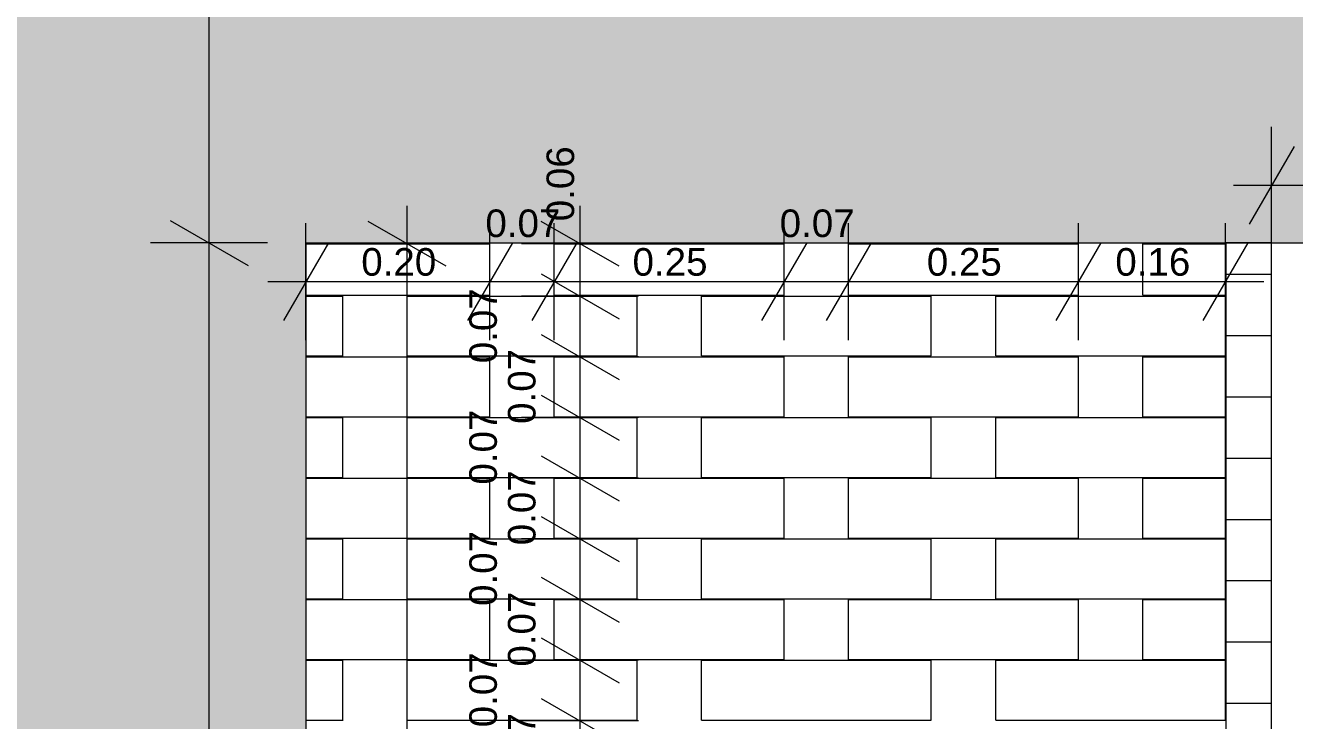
# Model space of a CAD drawing. Header units: millimetres. Extents: x 475616349 to 476941521, y 4620115302 to 4621446928.
# Drawn here: x 476654757 to 476656137, y 4620531201 to 4620531957 of the extents above; entities that cross this region are included whole.
import ezdxf

# ---------------------------------------------------------------- set-up
doc = ezdxf.new("R2010")
doc.units = ezdxf.units.MM
doc.header["$MEASUREMENT"] = 0
for name, color, linetype, lineweight in [('2D Drafting - General_Pen_No__30_Pen_No__9_Pen_No__9_Pen_No__253', 252, 'Continuous', 0), ('2D Drafting - General_Pen_No__30_Pen_No__9_Pen_No__9_Pen_No__7', 7, 'Continuous', 0), ('2D Drafting - General_Pen_No__7_Pen_No__7', 7, 'Continuous', 0), ('New_Interior - Furniture _Pen_No__250', 7, 'Continuous', 0), ('New_Structural - Bearing_Pen_No__250', 7, 'Continuous', 0), ('New_zoma_Pen_No__4', 7, 'Continuous', 0), ('New_zoma_Pen_No__5', 5, 'Continuous', 0), ('New_zoma_Pen_No__7', 7, 'Continuous', 0), ('Structural - Bearing_Pen_No__250', 7, 'Continuous', 0)]:
    doc.layers.add(name, color=color, linetype=linetype, lineweight=lineweight)
doc.layers.add('New_zoma', color=7, linetype='Continuous')
doc.styles.add('GENERATED_STYLE_1', font='arial.ttf')
doc.dimstyles.new('GENERATED_STYLE__18', dxfattribs={"dimtxt": 100, "dimasz": 64.421331, "dimexe": 0.18, "dimexo": 3, "dimgap": 0.09, "dimtad": 1, "dimtih": 1, "dimtoh": 1, "dimlfac": 0.001, "dimzin": 0, "dimdsep": 46, "dimtxsty": 'GENERATED_STYLE_1', "dimblk": 'ARROWHEAD_2', "dimblk1": 'ARROWHEAD_2', "dimblk2": 'ARROWHEAD_2', "dimcen": 0.09, "dimclrd": 7, "dimclre": 7, "dimclrt": 7, "dimadec": 0, "dimazin": 0, "dimtfac": 1, "dimtdec": 4, "dimtmove": 0, "dimatfit": 3, "dimfxl": 1, "dimtolj": 1, "dimtzin": 0, "dimarcsym": 0})
doc.dimstyles.new('GENERATED_STYLE__19', dxfattribs={"dimtxt": 100, "dimasz": 64.421331, "dimexe": 0.18, "dimexo": 3, "dimgap": 0.09, "dimtad": 1, "dimlfac": 0.001, "dimzin": 0, "dimdsep": 46, "dimtxsty": 'GENERATED_STYLE_1', "dimblk": 'ARROWHEAD_2', "dimblk1": 'ARROWHEAD_2', "dimblk2": 'ARROWHEAD_2', "dimcen": 0.09, "dimclrd": 7, "dimclre": 7, "dimclrt": 7, "dimadec": 0, "dimazin": 0, "dimtfac": 1, "dimtdec": 4, "dimtmove": 0, "dimatfit": 3, "dimfxl": 1, "dimtolj": 1, "dimtzin": 0, "dimarcsym": 0})
doc.dimstyles.new('GENERATED_STYLE__23', dxfattribs={"dimtxt": 30.000001, "dimasz": 64.421331, "dimexe": 0.18, "dimexo": 3, "dimgap": 0.09, "dimtad": 1, "dimtih": 1, "dimtoh": 1, "dimlfac": 0.001, "dimzin": 0, "dimdsep": 46, "dimtxsty": 'GENERATED_STYLE_1', "dimblk": 'ARROWHEAD_2', "dimblk1": 'ARROWHEAD_2', "dimblk2": 'ARROWHEAD_2', "dimcen": 0.09, "dimclrd": 5, "dimclre": 5, "dimclrt": 5, "dimadec": 0, "dimazin": 0, "dimtfac": 1, "dimtdec": 4, "dimtmove": 0, "dimatfit": 3, "dimfxl": 1, "dimtolj": 1, "dimtzin": 0, "dimarcsym": 0})
doc.dimstyles.new('GENERATED_STYLE__44', dxfattribs={"dimtxt": 30.000001, "dimasz": 64.421331, "dimexe": 0.18, "dimexo": 3, "dimgap": 0.09, "dimtad": 1, "dimlfac": 0.001, "dimzin": 0, "dimdsep": 46, "dimtxsty": 'GENERATED_STYLE_1', "dimblk": 'ARROWHEAD_2', "dimblk1": 'ARROWHEAD_2', "dimblk2": 'ARROWHEAD_2', "dimcen": 0.09, "dimclrd": 5, "dimclre": 5, "dimclrt": 5, "dimadec": 0, "dimazin": 0, "dimtfac": 1, "dimtdec": 4, "dimtmove": 0, "dimatfit": 3, "dimfxl": 1, "dimtolj": 1, "dimtzin": 0, "dimarcsym": 0})

# ---------------------------------------------------------------- blocks, each defined once
blk = doc.blocks.new('*D737', base_point=(476577134.1, 4620325125.7))
at = {"layer": 'New_zoma_Pen_No__4', "color": 7, "linetype": 'Continuous', "lineweight": 0, "transparency": 16777216}
for p, q in [((476654914.2, 4620531744.8), (476654999, 4620531695.9)), ((476655020.2, 4620531720.4), (476654893, 4620531720.4)), ((476654956.6, 4620529220.4), (476654956.6, 4620531720.4)), ((476654914.2, 4620529244.8), (476654999, 4620529195.9)), ((476655020.2, 4620529220.4), (476654893, 4620529220.4))]:
    blk.add_line(p, q, dxfattribs=at)
at = {"layer": 'New_zoma_Pen_No__7', "color": 7, "lineweight": 0, "transparency": 16777216, "insert": (476654936.6, 4620530337.3), "char_height": 100, "attachment_point": 7, "rotation": 90, "style": 'GENERATED_STYLE_1'}
blk.add_mtext('\\A1;{\\pql;\\fArial|b0|i0|c0|p34;2.50}', dxfattribs=at)
blk = doc.blocks.new('ARROWHEAD_2')
at = {"color": 0, "linetype": 'Continuous', "lineweight": 0}
for p, q in [((-0.378, -0.655), (0.378, 0.655)), ((0, 0), (-1, 0))]:
    blk.add_line(p, q, dxfattribs=at)
blk = doc.blocks.new('*D738', base_point=(476577134.1, 4620325125.7))
at = {"layer": 'New_zoma_Pen_No__4', "color": 7, "linetype": 'Continuous', "lineweight": 0, "transparency": 16777216}
for p, q in [((476654956.6, 4620532820), (476654956.6, 4620532861.4)), ((476654999, 4620532795.5), (476654914.2, 4620532844.4)), ((476655020.2, 4620532820), (476654893, 4620532820)), ((476654956.6, 4620531720.4), (476654956.6, 4620532820)), ((476654914.2, 4620531744.8), (476654999, 4620531695.9)), ((476655020.2, 4620531720.4), (476654893, 4620531720.4))]:
    blk.add_line(p, q, dxfattribs=at)
at = {"layer": 'New_zoma_Pen_No__7', "color": 7, "lineweight": 0, "transparency": 16777216, "insert": (476654936.6, 4620532137.1), "char_height": 100, "attachment_point": 7, "rotation": 90, "style": 'GENERATED_STYLE_1'}
blk.add_mtext('\\A1;{\\pql;\\fArial|b0|i0|c0|p34;1.10}', dxfattribs=at)
blk = doc.blocks.new('*D753', base_point=(476577134.1, 4620325125.7))
at = {"layer": 'New_zoma_Pen_No__4', "color": 7, "linetype": 'Continuous', "lineweight": 0, "transparency": 16777216}
for p, q in [((476656112, 4620531719.4), (476656112, 4620531846.6)), ((476657712, 4620531719.4), (476657712, 4620531846.6)), ((476656136.5, 4620531825.4), (476656087.6, 4620531740.6)), ((476657736.5, 4620531825.4), (476657687.6, 4620531740.6)), ((476656070.6, 4620531783), (476656112, 4620531783)), ((476656112, 4620531783), (476657712, 4620531783))]:
    blk.add_line(p, q, dxfattribs=at)
at = {"layer": 'New_zoma_Pen_No__7', "color": 7, "lineweight": 0, "transparency": 16777216, "insert": (476656779, 4620531803), "char_height": 100, "attachment_point": 7, "style": 'GENERATED_STYLE_1'}
blk.add_mtext('\\A1;{\\pql;\\fArial|b0|i0|c0|p34;1.60}', dxfattribs=at)
blk = doc.blocks.new('*D2000', base_point=(476577134.1, 4620325125.7))
at = {"layer": 'New_zoma_Pen_No__5', "color": 5, "linetype": 'Continuous', "lineweight": 0, "transparency": 16777216}
for p, q in [((476655172, 4620531719.4), (476655172, 4620531760.8)), ((476655214.4, 4620531694.9), (476655129.6, 4620531743.8)), ((476655235.6, 4620531719.4), (476655108.4, 4620531719.4)), ((476655172, 4620529220.4), (476655172, 4620531719.4)), ((476655129.6, 4620529244.8), (476655214.4, 4620529195.9)), ((476655235.6, 4620529220.4), (476655108.4, 4620529220.4)), ((476655172, 4620529178.9), (476655172, 4620529220.4))]:
    blk.add_line(p, q, dxfattribs=at)
at = {"layer": 'New_zoma_Pen_No__5', "color": 5, "lineweight": 0, "transparency": 16777216, "insert": (476655166, 4620530430), "char_height": 30, "attachment_point": 7, "rotation": 90, "style": 'GENERATED_STYLE_1'}
blk.add_mtext('\\A1;{\\pql;\\fArial|b0|i0|c0|p34;2.50}', dxfattribs=at)
blk = doc.blocks.new('*D2001', base_point=(476577134.1, 4620325125.7))
at = {"layer": 'New_zoma_Pen_No__5', "color": 5, "linetype": 'Continuous', "lineweight": 0, "transparency": 16777216}
for p, q in [((476655062, 4620531614.7), (476655062, 4620531741.8)), ((476655262, 4620531614.7), (476655262, 4620531741.8)), ((476655086.5, 4620531720.6), (476655037.5, 4620531635.9)), ((476655286.5, 4620531720.6), (476655237.5, 4620531635.9)), ((476655020.6, 4620531678.3), (476655062, 4620531678.3)), ((476655062, 4620531678.3), (476655262, 4620531678.3))]:
    blk.add_line(p, q, dxfattribs=at)
at = {"layer": 'New_zoma_Pen_No__5', "color": 5, "lineweight": 0, "transparency": 16777216, "char_height": 30, "attachment_point": 7, "style": 'GENERATED_STYLE_1'}
for s, insert in [('\\A1;{\\pql;\\fArial|b0|i0|c0|p34;0.07}', (476655257.1, 4620531726.3)), ('\\A1;{\\pql;\\fArial|b0|i0|c0|p34;0.20}', (476655122.1, 4620531684.3))]:
    blk.add_mtext(s, dxfattribs=dict(at, insert=insert))
blk = doc.blocks.new('*D2002', base_point=(476577134.1, 4620325125.7))
at = {"layer": 'New_zoma_Pen_No__5', "color": 5, "linetype": 'Continuous', "lineweight": 0, "transparency": 16777216}
for p, q in [((476655262, 4620531614.7), (476655262, 4620531741.8)), ((476655332, 4620531614.7), (476655332, 4620531741.8)), ((476655286.5, 4620531720.6), (476655237.5, 4620531635.9)), ((476655356.5, 4620531720.6), (476655307.5, 4620531635.9)), ((476655262, 4620531678.3), (476655332, 4620531678.3))]:
    blk.add_line(p, q, dxfattribs=at)
blk = doc.blocks.new('*D2003', base_point=(476577134.1, 4620325125.7))
at = {"layer": 'New_zoma_Pen_No__5', "color": 5, "linetype": 'Continuous', "lineweight": 0, "transparency": 16777216}
for p, q in [((476655332, 4620531614.7), (476655332, 4620531741.8)), ((476655582, 4620531614.7), (476655582, 4620531741.8)), ((476655356.5, 4620531720.6), (476655307.5, 4620531635.9)), ((476655606.5, 4620531720.6), (476655557.5, 4620531635.9)), ((476655332, 4620531678.3), (476655582, 4620531678.3))]:
    blk.add_line(p, q, dxfattribs=at)
at = {"layer": 'New_zoma_Pen_No__5', "color": 5, "lineweight": 0, "transparency": 16777216, "char_height": 30, "attachment_point": 7, "style": 'GENERATED_STYLE_1'}
for s, insert in [('\\A1;{\\pql;\\fArial|b0|i0|c0|p34;0.07}', (476655577.1, 4620531726.3)), ('\\A1;{\\pql;\\fArial|b0|i0|c0|p34;0.25}', (476655417.1, 4620531684.3))]:
    blk.add_mtext(s, dxfattribs=dict(at, insert=insert))
blk = doc.blocks.new('*D2004', base_point=(476577134.1, 4620325125.7))
at = {"layer": 'New_zoma_Pen_No__5', "color": 5, "linetype": 'Continuous', "lineweight": 0, "transparency": 16777216}
for p, q in [((476655582, 4620531614.7), (476655582, 4620531741.8)), ((476655652, 4620531614.7), (476655652, 4620531741.8)), ((476655606.5, 4620531720.6), (476655557.5, 4620531635.9)), ((476655676.5, 4620531720.6), (476655627.5, 4620531635.9)), ((476655582, 4620531678.3), (476655652, 4620531678.3))]:
    blk.add_line(p, q, dxfattribs=at)
blk = doc.blocks.new('*D2005', base_point=(476577134.1, 4620325125.7))
at = {"layer": 'New_zoma_Pen_No__5', "color": 5, "linetype": 'Continuous', "lineweight": 0, "transparency": 16777216}
for p, q in [((476655652, 4620531614.7), (476655652, 4620531741.8)), ((476655902, 4620531614.7), (476655902, 4620531741.8)), ((476655676.5, 4620531720.6), (476655627.5, 4620531635.9)), ((476655926.5, 4620531720.6), (476655877.5, 4620531635.9)), ((476655652, 4620531678.3), (476655902, 4620531678.3))]:
    blk.add_line(p, q, dxfattribs=at)
at = {"layer": 'New_zoma_Pen_No__5', "color": 5, "lineweight": 0, "transparency": 16777216, "insert": (476655737.1, 4620531684.3), "char_height": 30, "attachment_point": 7, "style": 'GENERATED_STYLE_1'}
blk.add_mtext('\\A1;{\\pql;\\fArial|b0|i0|c0|p34;0.25}', dxfattribs=at)
blk = doc.blocks.new('*D2006', base_point=(476577134.1, 4620325125.7))
at = {"layer": 'New_zoma_Pen_No__5', "color": 5, "linetype": 'Continuous', "lineweight": 0, "transparency": 16777216}
for p, q in [((476655902, 4620531614.7), (476655902, 4620531741.8)), ((476656062, 4620531614.7), (476656062, 4620531741.8)), ((476655926.5, 4620531720.6), (476655877.5, 4620531635.9)), ((476656037.5, 4620531635.9), (476656086.5, 4620531720.6)), ((476655902, 4620531678.3), (476656062, 4620531678.3)), ((476656062, 4620531678.3), (476656103.5, 4620531678.3))]:
    blk.add_line(p, q, dxfattribs=at)
at = {"layer": 'New_zoma_Pen_No__5', "color": 5, "lineweight": 0, "transparency": 16777216, "insert": (476655942.1, 4620531684.3), "char_height": 30, "attachment_point": 7, "style": 'GENERATED_STYLE_1'}
blk.add_mtext('\\A1;{\\pql;\\fArial|b0|i0|c0|p34;0.16}', dxfattribs=at)
blk = doc.blocks.new('*D2007', base_point=(476577134.1, 4620325125.7))
at = {"layer": 'New_zoma_Pen_No__5', "color": 5, "linetype": 'Continuous', "lineweight": 0, "transparency": 16777216}
for p, q in [((476655062, 4620529261.2), (476655062, 4620529388.3)), ((476655262, 4620529261.2), (476655262, 4620529388.3)), ((476655086.5, 4620529367.1), (476655037.5, 4620529282.4)), ((476655286.5, 4620529367.1), (476655237.5, 4620529282.4)), ((476655020.6, 4620529324.8), (476655062, 4620529324.8)), ((476655062, 4620529324.8), (476655262, 4620529324.8))]:
    blk.add_line(p, q, dxfattribs=at)
at = {"layer": 'New_zoma_Pen_No__5', "color": 5, "lineweight": 0, "transparency": 16777216, "char_height": 30, "attachment_point": 7, "style": 'GENERATED_STYLE_1'}
for s, insert in [('\\A1;{\\pql;\\fArial|b0|i0|c0|p34;0.07}', (476655257.1, 4620529372.8)), ('\\A1;{\\pql;\\fArial|b0|i0|c0|p34;0.20}', (476655122.1, 4620529330.8))]:
    blk.add_mtext(s, dxfattribs=dict(at, insert=insert))
blk = doc.blocks.new('*D2008', base_point=(476577134.1, 4620325125.7))
at = {"layer": 'New_zoma_Pen_No__5', "color": 5, "linetype": 'Continuous', "lineweight": 0, "transparency": 16777216}
for p, q in [((476655262, 4620529261.2), (476655262, 4620529388.3)), ((476655332, 4620529261.2), (476655332, 4620529388.3)), ((476655286.5, 4620529367.1), (476655237.5, 4620529282.4)), ((476655356.5, 4620529367.1), (476655307.5, 4620529282.4)), ((476655262, 4620529324.8), (476655332, 4620529324.8))]:
    blk.add_line(p, q, dxfattribs=at)
blk = doc.blocks.new('*D2009', base_point=(476577134.1, 4620325125.7))
at = {"layer": 'New_zoma_Pen_No__5', "color": 5, "linetype": 'Continuous', "lineweight": 0, "transparency": 16777216}
for p, q in [((476655332, 4620529261.2), (476655332, 4620529388.3)), ((476655582, 4620529261.2), (476655582, 4620529388.3)), ((476655356.5, 4620529367.1), (476655307.5, 4620529282.4)), ((476655606.5, 4620529367.1), (476655557.5, 4620529282.4)), ((476655332, 4620529324.8), (476655582, 4620529324.8))]:
    blk.add_line(p, q, dxfattribs=at)
at = {"layer": 'New_zoma_Pen_No__5', "color": 5, "lineweight": 0, "transparency": 16777216, "char_height": 30, "attachment_point": 7, "style": 'GENERATED_STYLE_1'}
for s, insert in [('\\A1;{\\pql;\\fArial|b0|i0|c0|p34;0.07}', (476655577.1, 4620529372.8)), ('\\A1;{\\pql;\\fArial|b0|i0|c0|p34;0.25}', (476655417.1, 4620529330.8))]:
    blk.add_mtext(s, dxfattribs=dict(at, insert=insert))
blk = doc.blocks.new('*D2010', base_point=(476577134.1, 4620325125.7))
at = {"layer": 'New_zoma_Pen_No__5', "color": 5, "linetype": 'Continuous', "lineweight": 0, "transparency": 16777216}
for p, q in [((476655582, 4620529261.2), (476655582, 4620529388.3)), ((476655652, 4620529261.2), (476655652, 4620529388.3)), ((476655606.5, 4620529367.1), (476655557.5, 4620529282.4)), ((476655676.5, 4620529367.1), (476655627.5, 4620529282.4)), ((476655582, 4620529324.8), (476655652, 4620529324.8))]:
    blk.add_line(p, q, dxfattribs=at)
blk = doc.blocks.new('*D2011', base_point=(476577134.1, 4620325125.7))
at = {"layer": 'New_zoma_Pen_No__5', "color": 5, "linetype": 'Continuous', "lineweight": 0, "transparency": 16777216}
for p, q in [((476655652, 4620529261.2), (476655652, 4620529388.3)), ((476655902, 4620529261.2), (476655902, 4620529388.3)), ((476655676.5, 4620529367.1), (476655627.5, 4620529282.4)), ((476655926.5, 4620529367.1), (476655877.5, 4620529282.4)), ((476655652, 4620529324.8), (476655902, 4620529324.8))]:
    blk.add_line(p, q, dxfattribs=at)
at = {"layer": 'New_zoma_Pen_No__5', "color": 5, "lineweight": 0, "transparency": 16777216, "insert": (476655737.1, 4620529330.8), "char_height": 30, "attachment_point": 7, "style": 'GENERATED_STYLE_1'}
blk.add_mtext('\\A1;{\\pql;\\fArial|b0|i0|c0|p34;0.25}', dxfattribs=at)
blk = doc.blocks.new('*D2012', base_point=(476577134.1, 4620325125.7))
at = {"layer": 'New_zoma_Pen_No__5', "color": 5, "linetype": 'Continuous', "lineweight": 0, "transparency": 16777216}
for p, q in [((476655902, 4620529261.2), (476655902, 4620529388.3)), ((476656062, 4620529261.2), (476656062, 4620529388.3)), ((476655926.5, 4620529367.1), (476655877.5, 4620529282.4)), ((476656037.5, 4620529282.4), (476656086.5, 4620529367.1)), ((476655902, 4620529324.8), (476656062, 4620529324.8)), ((476656062, 4620529324.8), (476656103.5, 4620529324.8))]:
    blk.add_line(p, q, dxfattribs=at)
at = {"layer": 'New_zoma_Pen_No__5', "color": 5, "lineweight": 0, "transparency": 16777216, "insert": (476655942.1, 4620529330.8), "char_height": 30, "attachment_point": 7, "style": 'GENERATED_STYLE_1'}
blk.add_mtext('\\A1;{\\pql;\\fArial|b0|i0|c0|p34;0.16}', dxfattribs=at)
blk = doc.blocks.new('*D2041', base_point=(476577134.1, 4620325125.7))
at = {"layer": 'New_zoma_Pen_No__5', "color": 5, "linetype": 'Continuous', "lineweight": 0, "transparency": 16777216}
for p, q in [((476655317.6, 4620531158.8), (476655402.4, 4620531109.9)), ((476655423.6, 4620531134.4), (476655296.5, 4620531134.4)), ((476655360, 4620531068.4), (476655360, 4620531134.4)), ((476655317.6, 4620531092.8), (476655402.4, 4620531043.9)), ((476655423.6, 4620531068.4), (476655296.5, 4620531068.4))]:
    blk.add_line(p, q, dxfattribs=at)
at = {"layer": 'New_zoma_Pen_No__5', "color": 5, "lineweight": 0, "transparency": 16777216, "insert": (476655312, 4620531127.5), "char_height": 30, "attachment_point": 7, "rotation": 90, "style": 'GENERATED_STYLE_1'}
blk.add_mtext('\\A1;{\\pql;\\fArial|b0|i0|c0|p34;0.07}', dxfattribs=at)
blk = doc.blocks.new('*D2042', base_point=(476577134.1, 4620325125.7))
at = {"layer": 'New_zoma_Pen_No__5', "color": 5, "linetype": 'Continuous', "lineweight": 0, "transparency": 16777216}
for p, q in [((476655317.6, 4620531224.8), (476655402.4, 4620531175.9)), ((476655423.6, 4620531200.4), (476655296.5, 4620531200.4)), ((476655360, 4620531134.4), (476655360, 4620531200.4)), ((476655317.6, 4620531158.8), (476655402.4, 4620531109.9)), ((476655423.6, 4620531134.4), (476655296.5, 4620531134.4))]:
    blk.add_line(p, q, dxfattribs=at)
at = {"layer": 'New_zoma_Pen_No__5', "color": 5, "lineweight": 0, "transparency": 16777216, "insert": (476655270, 4620531193.5), "char_height": 30, "attachment_point": 7, "rotation": 90, "style": 'GENERATED_STYLE_1'}
blk.add_mtext('\\A1;{\\pql;\\fArial|b0|i0|c0|p34;0.07}', dxfattribs=at)
blk = doc.blocks.new('*D2043', base_point=(476577134.1, 4620325125.7))
at = {"layer": 'New_zoma_Pen_No__5', "color": 5, "linetype": 'Continuous', "lineweight": 0, "transparency": 16777216}
for p, q in [((476655317.6, 4620531290.8), (476655402.4, 4620531241.9)), ((476655423.6, 4620531266.4), (476655296.5, 4620531266.4)), ((476655360, 4620531200.4), (476655360, 4620531266.4)), ((476655317.6, 4620531224.8), (476655402.4, 4620531175.9)), ((476655423.6, 4620531200.4), (476655296.5, 4620531200.4))]:
    blk.add_line(p, q, dxfattribs=at)
at = {"layer": 'New_zoma_Pen_No__5', "color": 5, "lineweight": 0, "transparency": 16777216, "insert": (476655312, 4620531259.5), "char_height": 30, "attachment_point": 7, "rotation": 90, "style": 'GENERATED_STYLE_1'}
blk.add_mtext('\\A1;{\\pql;\\fArial|b0|i0|c0|p34;0.07}', dxfattribs=at)
blk = doc.blocks.new('*D2044', base_point=(476577134.1, 4620325125.7))
at = {"layer": 'New_zoma_Pen_No__5', "color": 5, "linetype": 'Continuous', "lineweight": 0, "transparency": 16777216}
for p, q in [((476655317.6, 4620531356.8), (476655402.4, 4620531307.9)), ((476655423.6, 4620531332.4), (476655296.5, 4620531332.4)), ((476655360, 4620531266.4), (476655360, 4620531332.4)), ((476655317.6, 4620531290.8), (476655402.4, 4620531241.9)), ((476655423.6, 4620531266.4), (476655296.5, 4620531266.4))]:
    blk.add_line(p, q, dxfattribs=at)
at = {"layer": 'New_zoma_Pen_No__5', "color": 5, "lineweight": 0, "transparency": 16777216, "insert": (476655270, 4620531325.5), "char_height": 30, "attachment_point": 7, "rotation": 90, "style": 'GENERATED_STYLE_1'}
blk.add_mtext('\\A1;{\\pql;\\fArial|b0|i0|c0|p34;0.07}', dxfattribs=at)
blk = doc.blocks.new('*D2045', base_point=(476577134.1, 4620325125.7))
at = {"layer": 'New_zoma_Pen_No__5', "color": 5, "linetype": 'Continuous', "lineweight": 0, "transparency": 16777216}
for p, q in [((476655317.6, 4620531422.8), (476655402.4, 4620531373.9)), ((476655423.6, 4620531398.4), (476655296.5, 4620531398.4)), ((476655360, 4620531332.4), (476655360, 4620531398.4)), ((476655317.6, 4620531356.8), (476655402.4, 4620531307.9)), ((476655423.6, 4620531332.4), (476655296.5, 4620531332.4))]:
    blk.add_line(p, q, dxfattribs=at)
at = {"layer": 'New_zoma_Pen_No__5', "color": 5, "lineweight": 0, "transparency": 16777216, "insert": (476655312, 4620531391.5), "char_height": 30, "attachment_point": 7, "rotation": 90, "style": 'GENERATED_STYLE_1'}
blk.add_mtext('\\A1;{\\pql;\\fArial|b0|i0|c0|p34;0.07}', dxfattribs=at)
blk = doc.blocks.new('*D2046', base_point=(476577134.1, 4620325125.7))
at = {"layer": 'New_zoma_Pen_No__5', "color": 5, "linetype": 'Continuous', "lineweight": 0, "transparency": 16777216}
for p, q in [((476655317.6, 4620531488.8), (476655402.4, 4620531439.9)), ((476655423.6, 4620531464.4), (476655296.5, 4620531464.4)), ((476655360, 4620531398.4), (476655360, 4620531464.4)), ((476655317.6, 4620531422.8), (476655402.4, 4620531373.9)), ((476655423.6, 4620531398.4), (476655296.5, 4620531398.4))]:
    blk.add_line(p, q, dxfattribs=at)
at = {"layer": 'New_zoma_Pen_No__5', "color": 5, "lineweight": 0, "transparency": 16777216, "insert": (476655270, 4620531457.5), "char_height": 30, "attachment_point": 7, "rotation": 90, "style": 'GENERATED_STYLE_1'}
blk.add_mtext('\\A1;{\\pql;\\fArial|b0|i0|c0|p34;0.07}', dxfattribs=at)
blk = doc.blocks.new('*D2047', base_point=(476577134.1, 4620325125.7))
at = {"layer": 'New_zoma_Pen_No__5', "color": 5, "linetype": 'Continuous', "lineweight": 0, "transparency": 16777216}
for p, q in [((476655317.6, 4620531554.8), (476655402.4, 4620531505.9)), ((476655423.6, 4620531530.4), (476655296.5, 4620531530.4)), ((476655360, 4620531464.4), (476655360, 4620531530.4)), ((476655317.6, 4620531488.8), (476655402.4, 4620531439.9)), ((476655423.6, 4620531464.4), (476655296.5, 4620531464.4))]:
    blk.add_line(p, q, dxfattribs=at)
at = {"layer": 'New_zoma_Pen_No__5', "color": 5, "lineweight": 0, "transparency": 16777216, "insert": (476655312, 4620531523.5), "char_height": 30, "attachment_point": 7, "rotation": 90, "style": 'GENERATED_STYLE_1'}
blk.add_mtext('\\A1;{\\pql;\\fArial|b0|i0|c0|p34;0.07}', dxfattribs=at)
blk = doc.blocks.new('*D2048', base_point=(476577134.1, 4620325125.7))
at = {"layer": 'New_zoma_Pen_No__5', "color": 5, "linetype": 'Continuous', "lineweight": 0, "transparency": 16777216}
for p, q in [((476655317.6, 4620531620.8), (476655402.4, 4620531571.9)), ((476655423.6, 4620531596.4), (476655296.5, 4620531596.4)), ((476655360, 4620531530.4), (476655360, 4620531596.4)), ((476655317.6, 4620531554.8), (476655402.4, 4620531505.9)), ((476655423.6, 4620531530.4), (476655296.5, 4620531530.4))]:
    blk.add_line(p, q, dxfattribs=at)
at = {"layer": 'New_zoma_Pen_No__5', "color": 5, "lineweight": 0, "transparency": 16777216, "insert": (476655270, 4620531589.5), "char_height": 30, "attachment_point": 7, "rotation": 90, "style": 'GENERATED_STYLE_1'}
blk.add_mtext('\\A1;{\\pql;\\fArial|b0|i0|c0|p34;0.07}', dxfattribs=at)
blk = doc.blocks.new('*D2049', base_point=(476577134.1, 4620325125.7))
at = {"layer": 'New_zoma_Pen_No__5', "color": 5, "linetype": 'Continuous', "lineweight": 0, "transparency": 16777216}
for p, q in [((476655317.6, 4620531686.8), (476655402.4, 4620531637.9)), ((476655423.6, 4620531662.4), (476655296.5, 4620531662.4)), ((476655360, 4620531596.4), (476655360, 4620531662.4)), ((476655317.6, 4620531620.8), (476655402.4, 4620531571.9)), ((476655423.6, 4620531596.4), (476655296.5, 4620531596.4))]:
    blk.add_line(p, q, dxfattribs=at)
blk = doc.blocks.new('*D2050', base_point=(476577134.1, 4620325125.7))
at = {"layer": 'New_zoma_Pen_No__5', "color": 5, "linetype": 'Continuous', "lineweight": 0, "transparency": 16777216}
for p, q in [((476655360, 4620531719.4), (476655360, 4620531760.8)), ((476655402.4, 4620531694.9), (476655317.6, 4620531743.8)), ((476655423.6, 4620531719.4), (476655296.5, 4620531719.4)), ((476655360, 4620531662.4), (476655360, 4620531719.4)), ((476655317.6, 4620531686.8), (476655402.4, 4620531637.9)), ((476655423.6, 4620531662.4), (476655296.5, 4620531662.4))]:
    blk.add_line(p, q, dxfattribs=at)
at = {"layer": 'New_zoma_Pen_No__5', "color": 5, "lineweight": 0, "transparency": 16777216, "insert": (476655354, 4620531743.9), "char_height": 30, "attachment_point": 7, "rotation": 90, "style": 'GENERATED_STYLE_1'}
blk.add_mtext('\\A1;{\\pql;\\fArial|b0|i0|c0|p34;0.06}', dxfattribs=at)

msp = doc.modelspace()

# ---------------------------------------------------------------- hatches: boundary and pattern name
at = {"layer": '2D Drafting - General_Pen_No__30_Pen_No__9_Pen_No__9_Pen_No__253', "linetype": 'Continuous', "lineweight": 0}
h = msp.add_hatch(dxfattribs=at)
h.set_pattern_fill('BRICK___RUNNING_BOND', color=252, style=0, pattern_type=2)
h.set_pattern_definition([(0, (476692910.175, 4620522353.93), (0, 66.64), []), (90, (476692910.17, 4620522353.93), (-244.8, 0), [66.64, -66.64]), (90, (476693032.57, 4620522420.57), (-244.8, 0), [66.64, -66.64])])
h.paths.add_polyline_path([(476647692.13, 4620532819.956), (476647692.13, 4620519520.362), (476648861.998, 4620519520.362), (476648862.006, 4620522120.37), (476648862.006, 4620523542.007), (476648862.006, 4620531720.362), (476648862.006, 4620531932.715), (476648862.006, 4620532420.362), (476654662.006, 4620532420.362), (476654662.006, 4620519520.362), (476661919.968, 4620519520.362), (476661962.147, 4620519520.362), (476661962.147, 4620522820.364), (476661962.147, 4620525320.374), (476661962.147, 4620525944.887), (476661962.147, 4620532420.374), (476665762.003, 4620532420.374), (476665762.003, 4620522120.38), (476665162.198, 4620522120.38), (476665162.198, 4620517320.329), (476668462.159, 4620517320.329), (476668462.159, 4620517320.295), (476668932.159, 4620517320.295), (476668932.159, 4620532819.956), (476661962.147, 4620532819.956), (476655062.006, 4620532819.956)])
h.paths.add_polyline_path([(476661562.006, 4620526020.374), (476655062.006, 4620526020.374), (476655062.006, 4620528520.374), (476661562.006, 4620528520.374)], flags=0)
h.paths.add_polyline_path([(476661562.006, 4620522820.364), (476655062.006, 4620522820.364), (476655062.006, 4620525320.374), (476661562.006, 4620525320.374)], flags=0)
h.paths.add_polyline_path([(476661562.006, 4620529220.374), (476655062.006, 4620529220.374), (476655062.006, 4620531720.361), (476661562.006, 4620531720.361)], flags=0)
h.paths.add_polyline_path([(476656112.047, 4620522120.412), (476656112.047, 4620519620.412), (476657707.931, 4620519620.412), (476657712.047, 4620519620.412), (476657712.047, 4620522120.412)], flags=0)
h.paths.add_polyline_path([(476666262.224, 4620522120.362), (476666262.224, 4620520520.362), (476667862.223, 4620520520.362), (476667862.223, 4620522120.362)], flags=0)
h.paths.add_polyline_path([(476667862.223, 4620530120.362), (476667862.223, 4620531720.362), (476666262.224, 4620531720.362), (476666262.224, 4620530120.362)], flags=0)
h.paths.add_polyline_path([(476666262.228, 4620528520.362), (476666262.228, 4620526920.362), (476667862.228, 4620526920.362), (476667862.228, 4620528520.362)], flags=0)
h.paths.add_polyline_path([(476666262.228, 4620523720.362), (476667862.228, 4620523720.362), (476667862.228, 4620525320.362), (476666262.228, 4620525320.362)], flags=0)
h.paths.add_polyline_path([(476666262.435, 4620518320.362), (476667862.006, 4620518320.362), (476667862.006, 4620518920.362), (476666262.435, 4620518920.362)], flags=0)
h = msp.add_hatch(dxfattribs=at)
h.set_pattern_fill('BRICK___RUNNING_BOND', color=252, style=0, pattern_type=2)
h.set_pattern_definition([(0, (476689560.27, 4620528753.934), (0, 66.64), []), (90, (476689560.27, 4620528753.93), (-244.8, 0), [66.64, -66.64]), (90, (476689682.67, 4620528820.57), (-244.8, 0), [66.64, -66.64])])
h.paths.add_polyline_path([(476656062.124, 4620531720.369), (476656062.124, 4620529220.374), (476656112.116, 4620529220.374), (476656112.116, 4620531720.369)])

# ---------------------------------------------------------------- linework, layer by layer
at = {"layer": '2D Drafting - General_Pen_No__30_Pen_No__9_Pen_No__9_Pen_No__7', "color": 7, "linetype": 'Continuous', "lineweight": 0, "flags": 128}
for points in [[(476661562.006, 4620529220.374), (476655062.006, 4620529220.374), (476655062.006, 4620531720.361), (476661562.006, 4620531720.361)], [(476656062.124, 4620531720.369), (476656062.124, 4620529220.374), (476656112.116, 4620529220.374), (476656112.116, 4620531720.369)]]:
    msp.add_lwpolyline(points, close=True, dxfattribs=at)
at = {"layer": '2D Drafting - General_Pen_No__7_Pen_No__7', "color": 7, "linetype": 'Continuous', "lineweight": 0, "flags": 128}
msp.add_lwpolyline([(476657707.922, 4620529220.348), (476656112.039, 4620529220.353), (476656112.047, 4620531720.353), (476657712.047, 4620531720.348)], dxfattribs=at)
at = {"layer": 'New_Interior - Furniture _Pen_No__250', "color": 7, "linetype": 'Continuous', "lineweight": 0}
for p, q in [((476655122.006, 4620531719.374), (476655122.006, 4620531720.374)), ((476655333.276, 4620531201.374), (476655333.506, 4620531201.197))]:
    msp.add_line(p, q, dxfattribs=at)
at = {"layer": 'New_Structural - Bearing_Pen_No__250', "color": 7, "linetype": 'Continuous', "lineweight": 0}
for p, q in [((476655062.006, 4620531719.374), (476655262.006, 4620531719.374)), ((476655262.006, 4620531663.374), (476655262.006, 4620531719.374)), ((476655332.006, 4620531719.374), (476655582.006, 4620531719.374)), ((476655332.006, 4620531663.374), (476655332.006, 4620531719.374)), ((476655582.006, 4620531663.374), (476655582.006, 4620531719.374)), ((476655652.006, 4620531719.374), (476655902.006, 4620531719.374)), ((476655652.006, 4620531663.374), (476655652.006, 4620531719.374)), ((476655752.006, 4620531719.374), (476655752.006, 4620531720.374)), ((476655902.006, 4620531663.374), (476655902.006, 4620531719.374)), ((476655972.006, 4620531719.374), (476656062.006, 4620531719.374)), ((476655972.006, 4620531663.374), (476655972.006, 4620531719.374)), ((476656062.006, 4620531663.374), (476656062.006, 4620531719.374)), ((476655062.006, 4620531663.374), (476655262.006, 4620531663.374)), ((476655332.006, 4620531663.374), (476655582.006, 4620531663.374)), ((476655652.006, 4620531663.374), (476655902.006, 4620531663.374)), ((476655972.006, 4620531663.374), (476656062.006, 4620531663.374)), ((476655062.006, 4620531662.374), (476655102.006, 4620531662.374)), ((476655102.006, 4620531597.374), (476655102.006, 4620531662.374)), ((476655172.006, 4620531662.374), (476655422.006, 4620531662.374)), ((476655172.006, 4620531597.374), (476655172.006, 4620531662.374)), ((476655422.006, 4620531597.374), (476655422.006, 4620531662.374)), ((476655492.006, 4620531662.374), (476655742.006, 4620531662.374)), ((476655492.006, 4620531597.374), (476655492.006, 4620531662.374)), ((476655742.006, 4620531597.374), (476655742.006, 4620531662.374)), ((476655812.006, 4620531662.374), (476656062.006, 4620531662.374)), ((476655812.006, 4620531597.374), (476655812.006, 4620531662.374)), ((476656062.006, 4620531597.374), (476656062.006, 4620531662.374)), ((476655062.006, 4620531597.374), (476655102.006, 4620531597.374)), ((476655062.006, 4620531596.374), (476655262.006, 4620531596.374)), ((476655172.006, 4620531597.374), (476655422.006, 4620531597.374)), ((476655262.006, 4620531531.374), (476655262.006, 4620531596.374)), ((476655332.006, 4620531596.374), (476655582.006, 4620531596.374)), ((476655332.006, 4620531531.374), (476655332.006, 4620531596.374)), ((476655492.006, 4620531597.374), (476655742.006, 4620531597.374)), ((476655582.006, 4620531531.374), (476655582.006, 4620531596.374)), ((476655652.006, 4620531596.374), (476655902.006, 4620531596.374)), ((476655652.006, 4620531531.374), (476655652.006, 4620531596.374)), ((476655812.006, 4620531597.374), (476656062.006, 4620531597.374)), ((476655902.006, 4620531531.374), (476655902.006, 4620531596.374)), ((476655972.006, 4620531596.374), (476656062.006, 4620531596.374)), ((476655972.006, 4620531531.374), (476655972.006, 4620531596.374)), ((476656062.006, 4620531531.374), (476656062.006, 4620531596.374)), ((476655062.006, 4620531531.374), (476655262.006, 4620531531.374)), ((476655062.006, 4620531530.374), (476655102.006, 4620531530.374)), ((476655102.006, 4620531465.374), (476655102.006, 4620531530.374)), ((476655172.006, 4620531530.374), (476655422.006, 4620531530.374)), ((476655172.006, 4620531465.374), (476655172.006, 4620531530.374)), ((476655332.006, 4620531531.374), (476655582.006, 4620531531.374)), ((476655422.006, 4620531465.374), (476655422.006, 4620531530.374)), ((476655492.006, 4620531530.374), (476655742.006, 4620531530.374)), ((476655492.006, 4620531465.374), (476655492.006, 4620531530.374)), ((476655652.006, 4620531531.374), (476655902.006, 4620531531.374)), ((476655742.006, 4620531465.374), (476655742.006, 4620531530.374)), ((476655812.006, 4620531530.374), (476656062.006, 4620531530.374)), ((476655812.006, 4620531465.374), (476655812.006, 4620531530.374)), ((476655972.006, 4620531531.374), (476656062.006, 4620531531.374)), ((476656062.006, 4620531465.374), (476656062.006, 4620531530.374)), ((476655062.006, 4620531465.374), (476655102.006, 4620531465.374)), ((476655062.006, 4620531464.374), (476655262.006, 4620531464.374)), ((476655172.006, 4620531465.374), (476655422.006, 4620531465.374)), ((476655262.006, 4620531399.374), (476655262.006, 4620531464.374)), ((476655332.006, 4620531464.374), (476655582.006, 4620531464.374)), ((476655332.006, 4620531399.374), (476655332.006, 4620531464.374)), ((476655492.006, 4620531465.374), (476655742.006, 4620531465.374)), ((476655582.006, 4620531399.374), (476655582.006, 4620531464.374)), ((476655652.006, 4620531464.374), (476655902.006, 4620531464.374)), ((476655652.006, 4620531399.374), (476655652.006, 4620531464.374)), ((476655812.006, 4620531465.374), (476656062.006, 4620531465.374)), ((476655902.006, 4620531399.374), (476655902.006, 4620531464.374)), ((476655972.006, 4620531464.374), (476656062.006, 4620531464.374)), ((476655972.006, 4620531399.374), (476655972.006, 4620531464.374)), ((476656062.006, 4620531399.374), (476656062.006, 4620531464.374)), ((476655062.006, 4620531399.374), (476655262.006, 4620531399.374)), ((476655062.006, 4620531398.374), (476655102.006, 4620531398.374)), ((476655102.006, 4620531333.374), (476655102.006, 4620531398.374)), ((476655172.006, 4620531398.374), (476655422.006, 4620531398.374)), ((476655172.006, 4620531333.374), (476655172.006, 4620531398.374)), ((476655332.006, 4620531399.374), (476655582.006, 4620531399.374)), ((476655422.006, 4620531333.374), (476655422.006, 4620531398.374)), ((476655492.006, 4620531398.374), (476655742.006, 4620531398.374)), ((476655492.006, 4620531333.374), (476655492.006, 4620531398.374)), ((476655652.006, 4620531399.374), (476655902.006, 4620531399.374)), ((476655742.006, 4620531333.374), (476655742.006, 4620531398.374)), ((476655812.006, 4620531398.374), (476656062.006, 4620531398.374)), ((476655812.006, 4620531333.374), (476655812.006, 4620531398.374)), ((476655972.006, 4620531399.374), (476656062.006, 4620531399.374)), ((476656062.006, 4620531333.374), (476656062.006, 4620531398.374)), ((476655062.006, 4620531333.374), (476655102.006, 4620531333.374)), ((476655062.006, 4620531332.374), (476655262.006, 4620531332.374)), ((476655172.006, 4620531333.374), (476655422.006, 4620531333.374)), ((476655262.006, 4620531267.374), (476655262.006, 4620531332.374)), ((476655332.006, 4620531332.374), (476655582.006, 4620531332.374)), ((476655332.006, 4620531267.374), (476655332.006, 4620531332.374)), ((476655492.006, 4620531333.374), (476655742.006, 4620531333.374)), ((476655582.006, 4620531267.374), (476655582.006, 4620531332.374)), ((476655652.006, 4620531332.374), (476655902.006, 4620531332.374)), ((476655652.006, 4620531267.374), (476655652.006, 4620531332.374)), ((476655812.006, 4620531333.374), (476656062.006, 4620531333.374)), ((476655902.006, 4620531267.374), (476655902.006, 4620531332.374)), ((476655972.006, 4620531332.374), (476656062.006, 4620531332.374)), ((476655972.006, 4620531267.374), (476655972.006, 4620531332.374)), ((476656062.006, 4620531267.374), (476656062.006, 4620531332.374)), ((476655062.006, 4620531267.374), (476655262.006, 4620531267.374)), ((476655062.006, 4620531266.374), (476655102.006, 4620531266.374)), ((476655102.006, 4620531201.374), (476655102.006, 4620531266.374)), ((476655172.006, 4620531266.374), (476655422.006, 4620531266.374)), ((476655172.006, 4620531201.374), (476655172.006, 4620531266.374)), ((476655332.006, 4620531267.374), (476655582.006, 4620531267.374)), ((476655422.006, 4620531201.374), (476655422.006, 4620531266.374)), ((476655492.006, 4620531266.374), (476655742.006, 4620531266.374)), ((476655492.006, 4620531201.374), (476655492.006, 4620531266.374)), ((476655652.006, 4620531267.374), (476655902.006, 4620531267.374)), ((476655742.006, 4620531201.374), (476655742.006, 4620531266.374)), ((476655812.006, 4620531266.374), (476656062.006, 4620531266.374)), ((476655812.006, 4620531201.374), (476655812.006, 4620531266.374)), ((476655972.006, 4620531267.374), (476656062.006, 4620531267.374)), ((476656062.006, 4620531201.374), (476656062.006, 4620531266.374)), ((476655062.006, 4620531201.374), (476655102.006, 4620531201.374)), ((476655172.006, 4620531201.374), (476655422.006, 4620531201.374)), ((476655492.006, 4620531201.374), (476655742.006, 4620531201.374)), ((476655812.006, 4620531201.374), (476656062.006, 4620531201.374))]:
    msp.add_line(p, q, dxfattribs=at)
at = {"layer": 'Structural - Bearing_Pen_No__250', "color": 7, "linetype": 'Continuous', "lineweight": 0}
for p, q in [((476655062.006, 4620531719.374), (476655062.006, 4620531720.374)), ((476655102.006, 4620531719.374), (476655102.006, 4620531720.374)), ((476655062.006, 4620531662.374), (476655062.006, 4620531663.374)), ((476655102.006, 4620531662.374), (476655102.006, 4620531663.374)), ((476655062.006, 4620531596.374), (476655062.006, 4620531597.374)), ((476655102.006, 4620531596.374), (476655102.006, 4620531597.374)), ((476655062.006, 4620531530.374), (476655062.006, 4620531531.374)), ((476655102.006, 4620531530.374), (476655102.006, 4620531531.374)), ((476655062.006, 4620531464.374), (476655062.006, 4620531465.374)), ((476655102.006, 4620531464.374), (476655102.006, 4620531465.374)), ((476655062.006, 4620531398.374), (476655062.006, 4620531399.374)), ((476655102.006, 4620531398.374), (476655102.006, 4620531399.374)), ((476655062.006, 4620531332.374), (476655062.006, 4620531333.374)), ((476655102.006, 4620531332.374), (476655102.006, 4620531333.374)), ((476655062.006, 4620531266.374), (476655062.006, 4620531267.374)), ((476655102.006, 4620531266.374), (476655102.006, 4620531267.374)), ((476655062.006, 4620531200.374), (476655062.006, 4620531201.374)), ((476655102.006, 4620531200.374), (476655102.006, 4620531201.374))]:
    msp.add_line(p, q, dxfattribs=at)

# ---------------------------------------------------------------- dimensions: what is measured, and where the dimension line sits
at = {"layer": 'New_zoma', "color": 7, "linetype": 'Continuous', "lineweight": 0}
for base, p1, p2, picture, middle in [((476654956.606, 4620532819.956), (476655062.006, 4620531720.374), (476657562.159, 4620532819.956), '*D738', (476654886.606, 4620532267.018)), ((476654956.606, 4620531720.374), (476655062.006, 4620529220.374), (476655062.006, 4620531720.374), '*D737', (476654886.606, 4620530467.228))]:
    dim = msp.add_linear_dim(base=base, p1=p1, p2=p2, angle=90, dimstyle='GENERATED_STYLE__19', dxfattribs=at)
    dim.commit()
    dim.dimension.update_dxf_attribs({"geometry": picture, "text_midpoint": middle, "dimtype": 160, "text_rotation": 90})
dim = msp.add_linear_dim(base=(476657712.047, 4620531782.98), p1=(476656112.047, 4620525320.353), p2=(476657712.047, 4620525320.348), dimstyle='GENERATED_STYLE__18', dxfattribs=at)
dim.commit()
dim.dimension.update_dxf_attribs({"geometry": '*D753', "text_midpoint": (476656908.901, 4620531852.98), "dimtype": 160})
at = {"layer": 'New_zoma', "color": 5, "linetype": 'Continuous', "lineweight": 0}
for base, p1, p2, picture, middle in [((476655360.025, 4620531719.374), (476655062.006, 4620531662.374), (476655062.006, 4620531719.374), '*D2050', (476655339.025, 4620531782.836)), ((476655172.006, 4620531719.374), (476655062.006, 4620529220.374), (476655062.006, 4620531719.374), '*D2000', (476655151.006, 4620530468.93)), ((476655360.025, 4620531662.374), (476655062.006, 4620531596.374), (476655062.006, 4620531662.374), '*D2049', (476655255.025, 4620531628.43)), ((476655360.025, 4620531596.374), (476655062.006, 4620531530.374), (476655062.006, 4620531596.374), '*D2048', (476655297.025, 4620531562.43)), ((476655360.025, 4620531530.374), (476655062.006, 4620531464.374), (476655062.006, 4620531530.374), '*D2047', (476655255.025, 4620531496.43)), ((476655360.025, 4620531464.374), (476655062.006, 4620531398.374), (476655062.006, 4620531464.374), '*D2046', (476655297.025, 4620531430.43)), ((476655360.025, 4620531398.374), (476655062.006, 4620531332.374), (476655062.006, 4620531398.374), '*D2045', (476655255.025, 4620531364.43)), ((476655360.025, 4620531332.374), (476655062.006, 4620531266.374), (476655062.006, 4620531332.374), '*D2044', (476655297.025, 4620531298.43)), ((476655360.025, 4620531266.374), (476655062.006, 4620531200.374), (476655062.006, 4620531266.374), '*D2043', (476655255.025, 4620531232.43)), ((476655360.025, 4620531200.374), (476655062.006, 4620531134.374), (476655062.006, 4620531200.374), '*D2042', (476655297.025, 4620531166.43)), ((476655360.025, 4620531134.374), (476655062.006, 4620531068.374), (476655062.006, 4620531134.374), '*D2041', (476655255.025, 4620531100.43))]:
    dim = msp.add_linear_dim(base=base, p1=p1, p2=p2, angle=90, dimstyle='GENERATED_STYLE__44', dxfattribs=at)
    dim.commit()
    dim.dimension.update_dxf_attribs({"geometry": picture, "text_midpoint": middle, "dimtype": 160, "text_rotation": 90})
for base, p1, p2, picture, middle in [((476655262.006, 4620531678.261), (476655062.006, 4620531719.374), (476655262.006, 4620531719.374), '*D2001', (476655161.062, 4620531699.261)), ((476655582.006, 4620531678.261), (476655332.006, 4620531719.374), (476655582.006, 4620531719.374), '*D2003', (476655456.062, 4620531699.261)), ((476655332.006, 4620531678.261), (476655262.006, 4620531719.374), (476655332.006, 4620531719.374), '*D2002', (476655296.062, 4620531741.261)), ((476655652.006, 4620531678.261), (476655582.006, 4620531719.374), (476655652.006, 4620531719.374), '*D2004', (476655616.062, 4620531741.261)), ((476655902.006, 4620531678.261), (476655652.006, 4620531719.374), (476655902.006, 4620531719.374), '*D2005', (476655776.062, 4620531699.261)), ((476656062.006, 4620531678.261), (476655902.006, 4620531719.374), (476656062.006, 4620531719.374), '*D2006', (476655981.062, 4620531699.261)), ((476655262.006, 4620529324.767), (476655062.006, 4620531719.374), (476655262.006, 4620531719.374), '*D2007', (476655161.062, 4620529345.767)), ((476655332.006, 4620529324.767), (476655262.006, 4620531719.374), (476655332.006, 4620531719.374), '*D2008', (476655296.062, 4620529387.767)), ((476655582.006, 4620529324.767), (476655332.006, 4620531719.374), (476655582.006, 4620531719.374), '*D2009', (476655456.062, 4620529345.767)), ((476655652.006, 4620529324.767), (476655582.006, 4620531719.374), (476655652.006, 4620531719.374), '*D2010', (476655616.062, 4620529387.767)), ((476655902.006, 4620529324.767), (476655652.006, 4620531719.374), (476655902.006, 4620531719.374), '*D2011', (476655776.062, 4620529345.767)), ((476656062.006, 4620529324.767), (476655902.006, 4620531719.374), (476656062.006, 4620531719.374), '*D2012', (476655981.062, 4620529345.767))]:
    dim = msp.add_linear_dim(base=base, p1=p1, p2=p2, dimstyle='GENERATED_STYLE__23', dxfattribs=at)
    dim.commit()
    dim.dimension.update_dxf_attribs({"geometry": picture, "text_midpoint": middle, "dimtype": 160})

doc.saveas('drawing.dxf')
